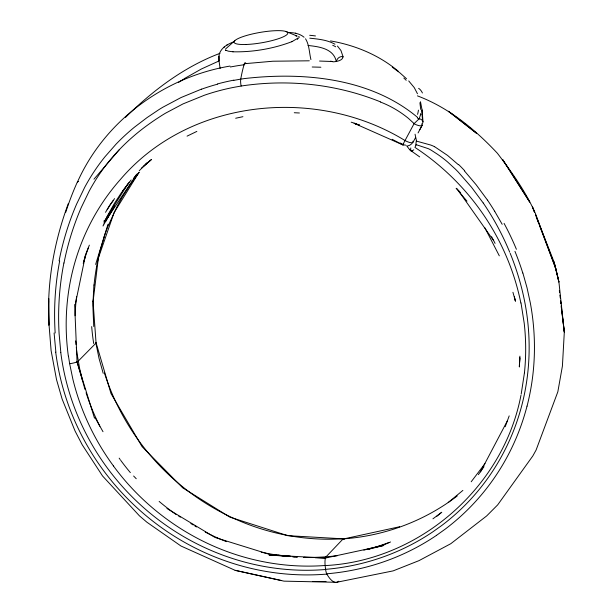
<?xml version="1.0" encoding="UTF-8"?>
<svg xmlns="http://www.w3.org/2000/svg" width="613" height="613" viewBox="0 0 613 613"><rect width="100%" height="100%" fill="white"/><g stroke="black" fill="none" stroke-linecap="round" stroke-linejoin="round"><path stroke-width="0.92" d="M519.901 356.153L519.357 366.896M519.334 366.75L519.77 357.333M319.526 61.047L330.897 61.461L330.92 60.978M93.904 284.999L92.854 305.718L93.751 326.484M524.452 372.781L521.188 394.151M93.099 301.404L98.348 258.119L114.072 212.665L138.936 172.437M420.579 113.658L420.464 114.424M96.54 266.394L99.781 251.782L104.026 237.43M75.307 304.309L85.674 254.357L89.36 245.131M220.128 68.457L219.002 60.779L219.216 54.059M520.958 395.278C503.342 487.542 419.093 560.903 325.143 565.577L325.557 569.316A7.072 1.747 85.2 0 0 326.752 573.799A247.399 234.411 44.6 0 0 436.525 535.348M420.342 115.052L420.143 115.88A35.692 21.815 -17.9 0 1 419.974 116.455L419.277 118.432M83.238 263.414L85.674 254.357M95.636 264.433L108.003 224.281M509.196 415.882L505.212 426.702M68.365 203.462C54.304 241.238 46.94 281.589 48.81 321.948L51.101 350.613L56.519 379.608L62.12 399.063L75.054 431L82.234 444.823L102.532 475.956L139.458 515.862L146.867 522.184L180.958 546.007L235.116 570.328L283.995 581.147L335.104 582.266M63.982 263.023A293.918 278.532 44.6 0 1 81.253 207.531L89.153 191.195A209.378 198.42 44.6 0 1 108.884 161.503C120.7 146.936 134.668 134.178 149.978 123.374A294.6 279.176 44.6 0 1 156.369 118.983L161.548 115.627A223.745 212.029 44.6 0 1 165.495 113.206L183.026 103.903L204.428 95.222A232.059 219.914 44.6 0 1 234.472 87.222L241.139 86.042A7.172 1.87 81 0 1 240.733 79.154A157.051 41.178 82.6 0 1 244.349 63.721L244.487 63.354A6.138 1.724 82.2 0 1 245.828 63.147M108.892 224.327L116.401 207.968A228.151 222.948 14.1 0 1 122.385 196.934L129.971 184.965L139.258 172.222M219.615 53.116C221.952 47.431 227.584 44.205 233.078 42.098M77.46 182.046C104.723 120.868 164.353 77.1 230.005 66.081M110.57 212.749L103.007 226.005L106.923 216.803L114.24 203.662L121.267 192.888L129.351 182.13M418.058 132.944L422.219 125.098M419.821 129.642L422.073 125.374M480.477 471.887L507.526 420.564M419.315 118.478A3.034 1.64 78.6 0 0 419.246 118.692L414.112 123.604L405.047 140.5A7.364 0.598 -59.5 0 0 403.461 144.699A7.241 5.969 -33 0 0 405.66 145.128M413.016 142.3L415.353 137.986M105.528 212.32L109.681 205.278L114.585 198.62M105.122 220.419L105.888 220.726L114.669 206.114M104.264 221.408L127.91 183.869M297.313 39.439L298.232 37.991M105.666 220.642L136.423 174.705M484.025 466.662L478.378 474.615M471.205 481.764L484.983 463.62M122.508 191.141L131.167 179.961M133.373 178.575L137.266 173.808M68.487 356.199L69.652 363.685A6.95 1.326 -9.9 0 0 73.154 363.08L73.805 362.927A7.532 1.441 -9.9 0 0 78.02 361.333L96.057 343.042A7.563 1.364 -9.6 0 0 95.689 342.437M93.965 179.188L119.55 149.419M139.228 170.766L147.273 162.69M457.252 495.948C424.525 521.035 384.274 536.076 343.157 538.865L326.001 556.872L337.273 555.746M125.473 117.412C152.691 90.624 184.007 66.855 220.021 53.316M298.071 38.06L292.087 41.584M141.35 168.314L150.354 160.422M412.174 143.465L409.645 145.312L407.676 145.925M225.599 48.956L234.863 40.657M224.557 46.749L223.852 47.354M143.863 165.993L151.587 159.434M448.233 502.484L462.884 490.4M145.58 164.292L151.511 159.457M436.755 516.33L441.781 512.23M440.824 512.951L432.939 518.813M436.517 535.341L445.107 529.203A246.985 234.013 44.6 0 0 527.019 406.135M178.59 82.41L181.264 80.625M184.628 78.456L201.378 69.001L218.925 61.001M226.672 45.216L227.201 44.895M187.065 136.14L196.85 131.412M291.803 41.707L292.186 41.538M390.565 541.969L383.945 544.811L363.861 550.122M291.895 41.669C273.268 48.772 252.533 52.274 232.955 51.791M389.186 542.444L374.535 547.631M201.47 89.138L181.042 97.544L163.027 107.129A231.913 219.523 41.9 0 0 158.959 109.597L147.105 117.558L134.477 127.167A229.837 217.967 46 0 0 115.911 144.3L104.946 156.79A215.86 204.757 43.6 0 0 84.686 187.363L76.587 204.137A296.853 280.9 47.1 0 0 59.086 260.847M370.16 548.811L367.432 549.486L383.799 545.463L325.411 558.06L315.166 557.738M235.668 118.24L242.917 116.692M399.645 526.736L343.977 538.873L287.704 535.67L229.76 517.088L182.666 487.795L142.086 446.655L110.991 393.546L96.034 342.636L93.023 301.121M336.66 582.289L393.109 570.887L418.978 560.65L450.77 543.716L486.661 515.939L497.687 504.874L532.835 455.926L536.107 450.026L557.838 391.799L562.412 366.084L564.312 332.139L561.224 305.558M233.875 80.349L240.725 79.131A220.052 208.259 43 0 1 245.215 78.479C303.925 71.836 370.658 78.012 417.568 117.405M244.349 63.721L272.877 61.223L309.304 60.802M343.012 57.116A12.773 4.935 3.1 0 0 342.989 56.503L342.322 56.48A5.732 5.21 -15.9 0 0 336.713 60.442M303.994 557.393L308.646 557.531M288.892 32.497C294.255 32.635 299.864 33.692 304.086 37.24M294.278 112.731L299.412 112.991M325.411 558.06L269 554.995L287.934 556.328M292.662 556.665L296.454 556.933M233.063 51.798L228.266 51.155L225.4 50.074L225.829 50.35M309.803 38.182C318.369 39.086 327.296 39.922 334.951 44.213M278.202 555.232L290.164 556.282M292.93 556.527L297.527 556.926M290.891 556.305L269.345 554.336L215.117 537.494L166.935 508.491M292.761 556.474L297.443 556.903M308.04 45.477C318.806 46.642 333.265 48.442 336.162 60.993M106.287 220.826L105.888 220.726M295.987 33.332L295.389 33.202M235.116 570.328L281.635 580.565M330.537 40.918C355.233 45.193 379.248 55.147 398.473 71.415M351.172 122.186L356.643 123.887M354.329 123.397L359.601 125.129M359.479 125.075L354.145 123.313L403.025 144.982L392.151 139.289M380.65 101.942C338.039 84.609 291.052 79.23 245.514 85.406A214.588 203.355 44.6 0 0 241.139 86.042M286.11 31.554L296.884 35.968M417.422 95.858C448.639 107.612 474.822 129.174 497.404 153.281C511.717 172.046 525.724 191.624 535.348 213.301L555.761 268.571L558.918 282.072L564.312 332.139L561.792 311.335M434.533 146.706L432.801 145.863A40.864 35.048 28.9 0 0 430.701 145.036L416.541 141.136L415.055 134.216M400.373 143.028L400.81 143.281M401.676 143.779L403.415 144.791M178.743 516.154L180.36 517.134M190.835 523.533L193.256 525.004M194.865 525.992L196.482 526.973M392.297 67.2L399.814 72.763L406.488 78.709M409.752 149.863L419.683 156.897M337.441 46.036L340.951 50.519L342.981 56.503M458.363 164.698L447.536 155.403L435.215 147.105A15.693 15.218 16.1 0 0 434.548 146.683M414.112 123.604L408.48 118.416A97 91.919 44.6 0 0 380.604 102.095M133.619 476.01L136.239 478.738M408.725 80.947L414.235 87.575L417.461 93.758M464.47 170.958L476.217 184.842L487.496 200.137M456.118 188.268L466.96 201.148M406.618 145.718L409.522 149.48M458.562 190.896L493.143 239.974M483.266 203.049L471.481 187.203L458.348 172.138A152.53 144.545 44.6 0 0 455.267 169.012L447.62 161.978A115.619 109.566 44.6 0 0 437.33 154.147L431.307 150.262A32.964 31.24 44.6 0 0 428.295 148.66L416.189 144.683L414.94 147.404A234.741 222.458 44.6 0 1 520.851 302.991M494.66 211.255L502.193 224.32M305.535 38.78C309.366 44.933 309.22 52.687 310.921 59.584M403.354 144.699L403.048 144.155M95.115 417.706L103.007 431.721M484.852 227.76L499.311 255.828M509.732 252.219L509.664 252.058A260.303 246.671 44.6 0 0 483.274 203.041M535.624 214.979L554.014 261.943L555.761 268.571L539.578 225.745M510.2 253.353C516.813 269.628 521.87 286.547 525.103 303.818A242.189 229.515 44.6 0 1 521.862 405.17A241.974 229.308 44.6 0 1 441.498 525.686L433.069 531.678A242.373 229.691 44.6 0 1 325.557 569.347M536.214 216.826L538.904 223.96M103.206 373.325L99.03 358.383L95.919 343.203M74.648 304.561L77.046 361.877L94.486 418.143M522.874 273L527.027 287.765L530.283 302.722A247.185 234.181 44.6 0 1 527.05 406.143M77.046 361.877L84.464 387.454M512.928 292.278L515.242 300.531M514.782 298.753L515.51 301.458M82.671 381.209L79.675 368.712L77.108 353.893A228.749 216.657 44.8 0 1 76.303 347.395M521.012 302.968L524.215 323.25A235.607 223.278 44.6 0 1 524.444 372.781M420.48 101.727L422.081 109.988L422.51 120.654L422.081 109.988M69.652 363.685L72.878 379.248A236.94 224.542 44.6 0 0 113.436 465.926M419.905 102.7L420.733 109.428M559.332 290.478L559.569 292.363M559.922 295.19L560.274 298.018M560.634 300.845L560.987 303.673M560.642 301.872L560.872 303.764M561.217 306.6L561.562 309.442M60.817 352.421L59.109 333.687A291.344 276.095 44.6 0 1 63.898 263M55.867 352.138L54.105 332.997M422.985 121.788L422.135 110.386M218.78 56.181L219.002 60.779M65.721 212.328A324.522 291.757 56.4 0 1 77.368 181.984M77.544 182.084A5.9 1.969 25.2 0 1 78.633 181.509M326.039 581.43A261.475 247.836 44.6 0 1 312.515 581.446M338.805 581.201A66.235 16.428 82.6 0 1 326.744 573.875M326.783 574.09A246.909 234.273 45.4 0 1 55.706 352.153M55.162 332.989A299.006 283.106 45.5 0 1 59.676 260.992M201.501 89.199A232.634 220.841 45.8 0 1 217.684 84.142M217.607 83.897A244.587 232.204 46 0 1 233.829 80.15M230.388 66.986A233.201 184.344 14.7 0 1 244.664 64.672M181.295 80.671A190.26 188.973 -4.5 0 1 184.659 78.51M103.903 237.392A221.255 213.914 -11.2 0 1 108.769 224.281M94.042 285.022A227.454 219.201 44.8 0 1 96.655 266.417M93.689 343.502A224.266 218.772 26.6 0 1 91.689 326.599M76.012 344.606A228.749 216.657 44.8 0 1 75.683 340.882M75.1 315.764A228.749 216.657 44.8 0 1 76.602 296.385M83.843 261.46A228.749 216.657 44.8 0 1 88.356 247.905M107.16 209.692A228.749 216.657 44.8 0 1 113.282 200.489M103.934 220.879A5.908 2.1 25.1 0 1 104.095 222.442M412.909 141.235A7.463 2.291 28.3 0 1 405.017 140.546C316.362 86.065 189.455 98.54 120.485 179.371A235.944 223.592 44.6 0 0 68.365 356.207M419.238 118.616A7.41 3.847 0.5 0 1 421.936 123.956M419.031 119.167A24.359 11.287 40.7 0 1 417.307 117.872M421.936 124.132A7.463 2.383 28.2 0 1 414.043 123.696M343.134 538.743A228.618 215.477 45.8 0 1 104.432 373.003M343.157 538.888A7.364 1.709 85.8 0 1 344.2 539.279M325.986 556.796A228.289 216.328 44.6 0 1 303.841 557.34M294.432 556.903A228.289 216.328 44.6 0 1 292.723 556.78M286.738 556.252A228.289 216.328 44.6 0 1 261.23 552.167M226.458 541.647A228.289 216.328 44.6 0 1 216.91 537.678M325.143 565.569A7.356 1.793 86.2 0 1 326.009 556.979M216.925 537.655A230.304 218.243 44.6 0 1 205.232 532.084M176.329 514.675A230.304 218.243 44.6 0 1 159.15 501.426M130.347 472.592A224.243 212.496 44.6 0 1 120.669 460.286M120.179 459.566A230.143 218.09 44.6 0 1 119.16 458.156M99.85 426.257A230.143 218.09 44.6 0 1 86.073 392.741M85.038 389.462A230.143 218.09 44.6 0 1 84.295 386.995M113.413 465.941A231.4 219.285 44.6 0 0 134.163 490.622A237.614 225.17 44.6 0 0 212.703 545.746A235.538 223.209 44.6 0 0 325.135 565.492M519.855 358.291A228.396 216.167 45 0 1 519.571 362.988M409.568 149.403A227.4 215.485 44.2 0 1 412.557 151.334M456.654 188.421A227.4 215.485 44.2 0 1 460.624 192.788M491.565 236.702A227.4 215.485 44.2 0 1 495.082 243.384M514.361 296.707A227.4 215.485 44.2 0 1 515.073 299.949M410.856 150.507A8.643 2.23 -63.9 0 1 410.802 147.948M413.79 149.81A8.069 2.069 -48.1 0 1 410.587 150.453M403.829 78.043A207.922 44.105 20.2 0 1 406.212 80.295M418.61 88.349A109.781 23.892 -79 0 1 422.426 92.977M418.426 110.118A61.507 34.228 -30 0 1 417.568 114.34M420.947 114.233A31.163 15.923 -35.2 0 1 420.847 114.861M325.58 569.5A241.162 228.534 44.6 0 1 60.764 352.421M415.89 145.074A7.103 1.425 -84.1 0 1 416.342 140.729M514.943 251.345A262.701 249.69 43.4 0 1 522.782 273.023M504.07 223.377A270.67 257.927 42.7 0 1 516.399 249.284M487.504 200.137A260.625 245.346 45.4 0 1 494.668 211.247M458.57 164.483A148.246 144.093 43.6 0 1 464.685 170.766M309.688 35.278A76.633 20.129 -7.2 0 1 315.473 35.952M332.721 45.293A108.647 34.719 -19.7 0 1 335.732 46.81M332.675 61.515A11.218 4.735 3.2 0 1 330.897 61.499M312.201 67.001A182.23 34.382 2.3 0 1 320.883 67.231M342.82 57.109A12.743 5.272 3.1 0 1 332.859 61.859M295.818 35.906A39.025 7.517 -9.8 0 1 297.037 36.167M298.539 36.642A39.025 7.517 -9.8 0 1 299.657 37.201M453.482 115.167L448.417 111.252L476.638 133.381L453.482 115.167M506.491 165.449L502.752 159.709L529.755 202.106L506.491 165.449M534.582 212.328L532.505 207.01L534.528 212.359M557.432 275.39L554.014 261.943L558.918 282.072L557.432 275.39M48.726 301.948L48.688 298.47L48.879 325.174L48.726 301.948M246.219 44.481A27.233 5.241 -9.8 0 0 287.75 33.439A27.233 5.241 -9.8 0 0 248.863 34.841A27.233 5.241 -9.8 0 0 246.219 44.481"/></g></svg>
